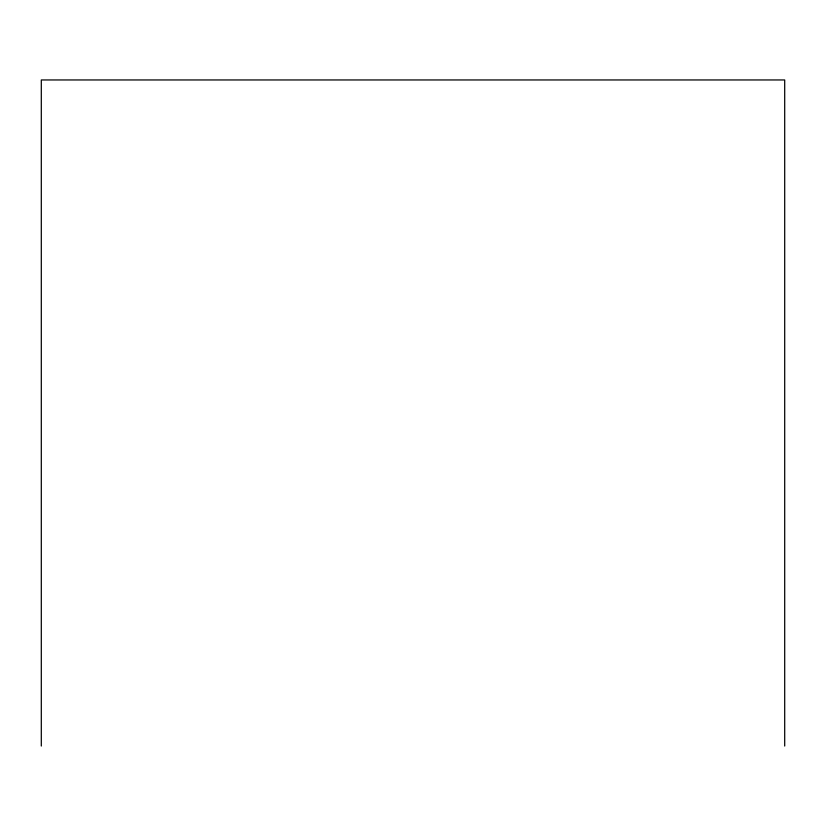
<?xml version="1.0" encoding="UTF-8"?>
<svg xmlns="http://www.w3.org/2000/svg" width="826" height="826" viewBox="0 0 826 826"><rect width="100%" height="100%" fill="white"/><g stroke="black" fill="none" stroke-linecap="round" stroke-linejoin="round"><path stroke-width="1.24" d="M784.7 746.043L784.7 79.957L41.3 79.957L41.3 746.043"/></g></svg>
